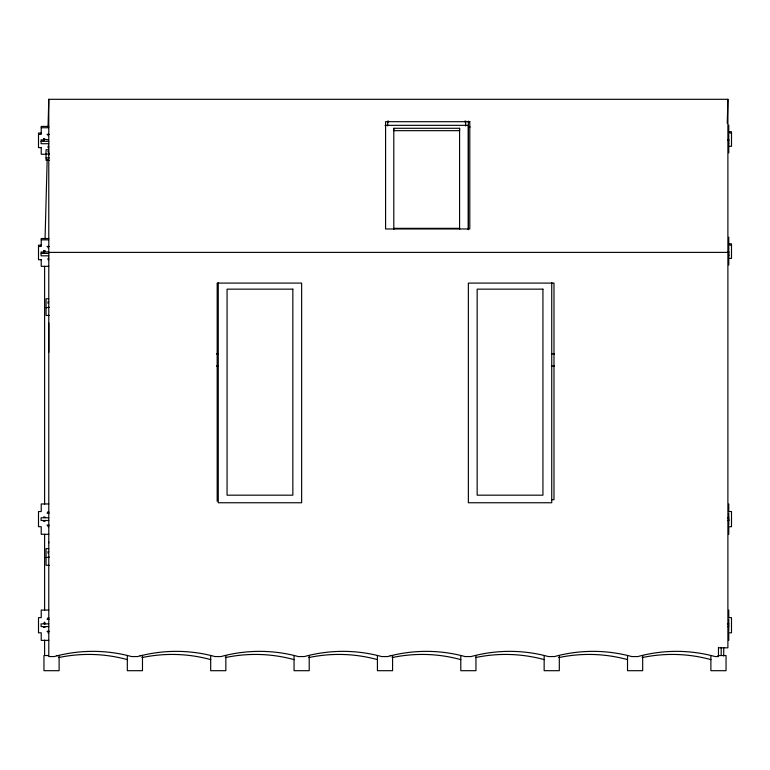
<?xml version="1.0" encoding="UTF-8"?>
<svg xmlns="http://www.w3.org/2000/svg" width="770" height="770" viewBox="0 0 770 770"><rect width="100%" height="100%" fill="white"/><g stroke="black" fill="none" stroke-linecap="round" stroke-linejoin="round"><path stroke-width="1.16" d="M48.808 542.802L48.808 542.041M48.808 352.391L48.808 323.102M48.808 154.924L48.808 152.71M393.797 229.527L393.797 128.282L459.575 128.282L459.575 229.527M468.372 229.624L468.372 125.337L385.01 125.337M45.064 238.652L47.182 159.361M48.048 126.925L48.779 99.301L727.891 99.301L727.891 647.811L718.468 647.811M727.255 123.325L727.891 99.301M46.046 307.682L49.328 307.336M46.046 557.509L49.328 557.162M46.046 154.067L49.328 153.894M387.724 121.824L388.484 121.824L388.484 121.082M465.638 121.824L464.878 121.824L464.878 121.082M48.808 126.415L41.224 126.415L41.224 134.365L38.5 134.365M468.362 126.973L470.181 126.973M41.224 127.743L48.808 127.743M728.776 131.718L731.5 131.718L731.5 146.29L728.776 146.29M41.224 133.037L38.5 133.037L38.5 147.609L41.224 147.609M731.5 133.037L728.776 133.037L728.776 125.087M46.98 134.365L49.27 134.365M43.505 139.129L48.366 139.794M43.89 140.169L41.108 139.794L41.108 143.711L48.808 143.711M41.108 141.324L48.808 141.324M48.808 146.29L48.048 146.29L48.048 147.609L48.808 147.609M48.779 149.727L46.046 149.727L46.046 160.304L49.328 160.237M48.779 151.19L48.019 151.19L48.019 151.95M46.643 154.241L41.224 154.241L41.224 147.397M46.046 157.86L49.328 157.86M393.797 228.334L459.575 228.334M48.808 238.517L41.224 238.517L41.224 246.467L38.5 246.467M41.224 239.845L48.808 239.845M728.776 243.821L731.5 243.821L731.5 258.393L728.776 258.393M41.224 245.149L38.5 245.149L38.5 259.721L41.224 259.721M731.5 245.149L728.776 245.149L728.776 237.198M46.98 246.467L49.27 246.467M43.505 251.241L45.016 251.241M48.366 251.906L45.016 251.906L45.016 250.577M43.89 252.271L41.108 251.906L41.108 255.823L48.808 255.823M48.779 252.387L727.891 252.387M41.108 253.436L48.808 253.436M48.808 258.393L48.048 258.393L48.048 259.721L48.808 259.721M48.808 266.343L41.224 266.343L41.224 259.5M48.779 298.789L46.046 298.789L46.046 315.459L49.328 315.459M48.779 301.792L48.019 301.792L48.019 303.342M216.447 353.911L218.266 353.911M551.734 353.911L554.458 353.911M216.447 366.039L218.266 366.039M551.734 366.039L554.458 366.029M551.58 499.691L553.986 499.691L553.986 283.091L468.362 283.091L468.362 502.752L551.734 502.752L551.734 282.552M48.808 503.965L41.224 503.965L41.224 511.55L38.5 511.55L38.5 526.699L41.224 526.699L41.224 534.284L48.808 534.284M48.808 511.55L48.048 511.55L48.048 513.061M46.98 513.061L49.27 513.061M43.505 517.007L45.016 517.007L45.016 517.758M48.808 517.758L41.108 517.758L41.108 520.491L48.808 520.491M727.506 517.758L728.892 517.758L728.892 520.491L727.506 520.491M43.505 521.251L45.016 521.251L45.016 520.491M46.98 525.188L49.27 525.188M48.808 526.699L48.048 526.699L48.048 525.188M48.779 548.625L46.046 548.625L46.046 565.296L49.328 565.296M48.779 551.618L48.019 551.618L48.019 553.168M48.808 610.071L41.224 610.071L41.224 617.646L38.5 617.646L38.5 632.805L41.224 632.805L41.224 640.38L48.808 640.38M48.808 617.646L48.048 617.646L48.048 619.167M46.98 619.167L49.27 619.167M43.505 623.103L45.016 623.103L45.016 623.864M48.808 623.864L41.108 623.864L41.108 626.587L48.808 626.587M727.506 623.864L728.892 623.864L728.892 626.587L727.506 626.587M43.505 627.348L45.016 627.348L45.016 626.587M46.98 631.294L49.27 631.294M48.808 632.805L48.048 632.805L48.048 631.294M48.616 655.54L43.957 655.54L43.957 670.699L59.117 670.699L59.117 655.54L56.778 655.54M140.15 655.54L142.479 655.54L142.479 670.699L127.32 670.699L127.32 655.54M390.246 655.54L392.575 655.54L392.575 670.699L377.425 670.699L377.425 655.54M717.881 655.54L726.043 655.54L726.043 670.699L710.883 670.699L710.883 655.54M728.892 143.711L728.892 139.794L727.506 140.169M728.892 255.823L728.892 251.906L727.506 252.271M728.776 134.365L728.776 140.4M728.776 143.932L728.776 152.912M728.776 246.467L728.776 252.512M728.776 254.716L728.776 265.024M728.776 503.965L728.776 511.55L731.5 511.55L731.5 526.699L728.776 526.699L728.776 534.284M728.776 513.061L728.776 517.469M728.776 519.673L728.776 525.188M728.776 610.071L728.776 617.646L731.5 617.646L731.5 632.805L728.776 632.805L728.776 640.38M728.776 619.167L728.776 623.575M728.776 626.876L728.776 631.294M723.723 647.609L723.723 656.03M721.192 647.378L721.192 655.54M718.468 647.378L718.468 656.56L715.118 656.56A145.992 145.992 0 0 0 637.868 656.56L631.747 656.56A145.992 145.992 0 0 0 554.506 656.56L548.384 656.56A145.992 145.992 0 0 0 471.134 656.56L465.013 656.56A145.992 145.992 0 0 0 387.772 656.56L381.65 656.56A145.992 145.992 0 0 0 304.41 656.56L298.279 656.56A145.992 145.992 0 0 0 221.038 656.56L214.917 656.56A145.992 145.992 0 0 0 137.676 656.56L131.555 656.56A145.992 145.992 0 0 0 54.304 656.56L48.779 656.56L48.779 99.301M642.681 655.54L642.681 670.699L627.521 670.699L627.521 655.54M559.309 655.54L559.309 670.699L544.149 670.699L544.149 655.54M475.947 655.54L475.947 670.699L460.787 670.699L460.787 655.54M468.362 121.082L468.362 229.614M465.638 121.082L465.638 125.943M459.575 128.282L459.575 130.669L393.797 130.669L393.797 128.282M387.724 121.082L387.724 125.943M309.213 655.54L309.213 670.699L294.053 670.699L294.053 655.54M225.851 655.54L225.851 670.699L210.691 670.699L210.691 655.54M218.266 282.552L218.266 502.752L301.638 502.752L301.638 283.091L217.178 283.091L217.178 501.241M48.048 134.365L48.048 135.693M48.048 246.467L48.048 247.796M44.612 266.285L44.612 504.254M44.612 534.303L44.612 610.023M44.612 622.044L44.612 624.441M44.612 640.072L44.612 655.26M44.256 138.735L44.256 140.592M44.256 250.847L44.256 252.695M43.505 138.735L43.505 140.987M43.505 250.847L43.505 253.099M308.674 657.59A145.992 145.992 0 0 1 377.483 659.63M225.312 657.59A145.992 145.992 0 0 1 294.111 659.63M475.408 657.59A145.992 145.992 0 0 1 544.217 659.63M392.046 657.59A145.992 145.992 0 0 1 460.845 659.63M58.578 657.59A145.992 145.992 0 0 1 127.387 659.63M558.779 657.59A145.992 145.992 0 0 1 627.579 659.63M642.141 657.59A145.992 145.992 0 0 1 710.951 659.63M141.95 657.59A145.992 145.992 0 0 1 210.749 659.63M469.787 121.689L385.587 121.689L385.587 228.969L469.787 228.969L469.787 121.689M292.841 289.154L227.063 289.154L227.063 495.177L292.841 495.177L292.841 289.154M542.937 289.154L477.159 289.154L477.159 495.177L542.937 495.177L542.937 289.154"/></g></svg>
